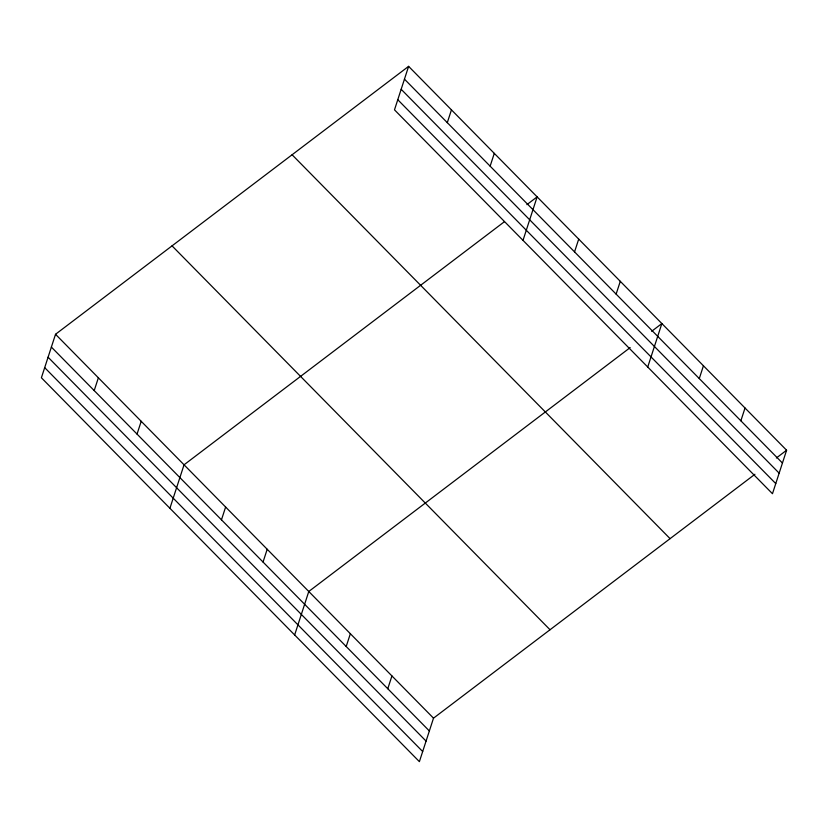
<?xml version="1.0" encoding="UTF-8"?>
<svg xmlns="http://www.w3.org/2000/svg" width="828" height="828" viewBox="0 0 828 828"><rect width="100%" height="100%" fill="white"/><g stroke="black" fill="none" stroke-linecap="round" stroke-linejoin="round"><path stroke-width="1.24" d="M408.608 66.354L394.49 109.834L772.472 493.716L786.6 450.235L408.608 66.354L55.528 334.284L41.4 377.765L419.392 761.646L433.51 718.166L754.919 474.278M94.206 390.588L98.366 377.796M137.044 434.089L141.205 421.297M169.916 508.288L184.044 464.808L504.418 221.697M221.469 519.829L225.62 507.036M263.045 562.057L267.196 549.254M447.296 122.658L451.446 109.865M294.654 634.962L308.782 591.482L630.18 347.594M490.135 166.159L494.285 153.366M346.197 646.502L350.358 633.71M523.006 240.358L537.124 196.878L526.908 204.63M387.783 688.73L391.934 675.938M574.549 251.898L578.71 239.106M616.125 294.126L620.286 281.323M647.734 367.032L661.862 323.551L651.646 331.314M699.287 378.572L703.438 365.779M740.863 420.8L745.024 408.007M776.374 457.987L786.6 450.235M404.457 79.146L782.439 463.028M401.166 89.279L779.148 473.15M397.771 99.712L775.764 483.593M292.098 154.774L670.08 538.655M172.048 245.864L550.03 629.746M55.528 334.284L433.51 718.166M51.367 347.077L429.359 730.958M48.076 357.21L426.068 741.091M44.691 367.642L422.673 751.524"/></g></svg>
